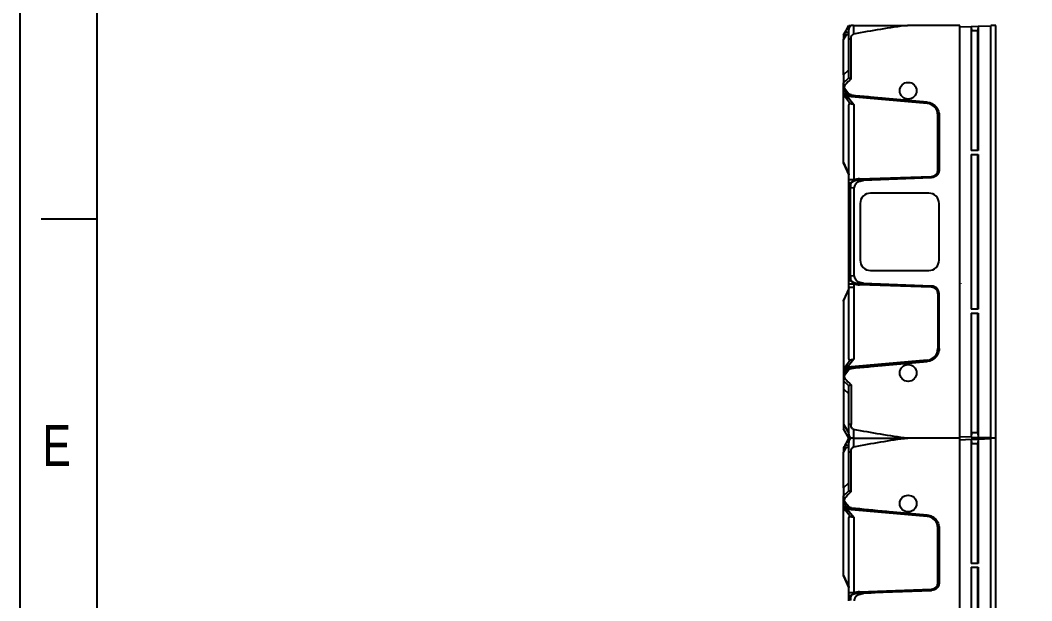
# Model space of a CAD drawing. Header units: millimetres. Extents: x 389 to 17466, y 310 to 5904.
# Drawn here: x 388.7 to 780.7, y 1043.2 to 1268.2 of the extents above; entities that cross this region are included whole.
import ezdxf
from ezdxf.lldxf.tags import DXFTag

# ---------------------------------------------------------------- set-up
doc = ezdxf.new("R2010")
doc.units = ezdxf.units.MM
doc.layers.add('1', color=7, linetype='Continuous', true_color=0xffffff)
doc.layers.add('DIM', color=4, linetype='Continuous')
doc.styles.add('CKSTANDARD', font='arial.ttf')
doc.styles.add('Roamns', font='romans.shx')
tags = doc.linetypes.add('DASHED', pattern=[25.72, 12.86, -12.86]).pattern_tags.tags
tags[6:7] = [DXFTag(74, 4), DXFTag(75, 0), DXFTag(340, '0'), DXFTag(46, 0.0), DXFTag(50, 0.0), DXFTag(44, 0.0), DXFTag(45, 0.0)]
tags[4:5] = [DXFTag(74, 4), DXFTag(75, 0), DXFTag(340, '0'), DXFTag(46, 0.0), DXFTag(50, 0.0), DXFTag(44, 0.0), DXFTag(45, 0.0)]

# ---------------------------------------------------------------- blocks, each defined once
blk = doc.blocks.new('standard template')
blk.add_line((456.3, 21062.1), (53.6, 21062.1))
blk.add_lwpolyline([(37962.6, 4700.3), (-97.5, 4700.3), (-97.5, 30879.2), (37962.6, 30879.2)], close=True)
at = {"color": 7}
blk.add_lwpolyline([(456.3, 6673.6), (456.3, 5963.9), (456.3, 5254.1), (456.3, 30225.9), (37408.8, 30225.9), (37408.8, 5254.1)], dxfattribs=at)
at = {"style": 'CKSTANDARD', "width": 0.75}
blk.add_text('E', height=294.8, dxfattribs=at).set_placement((61.9, 19285.4))
at = {"style": 'Roamns'}
for tag, p in [('PAGE_NAME', (27466, 7593.7)), ('PROJECT_NAME', (27466, 6883.9)), ('DRAWN_NAME', (27466, 6174.1)), ('VERSION', (34241, 6174.1)), ('SELECT_DATA', (27466, 5464.4)), ('PAGE_NUMBER', (34241, 5464.4))]:
    blk.add_attdef(tag, p, '', height=284.5, dxfattribs=at)
blk = doc.blocks.new('A$C138409bd')
at = {"layer": '1', "color": 155, "linetype": 'Continuous'}
for p, q in [((1.94, 0.15), (1.94, 159.85)), ((6.8, 159.68), (1.94, 159.85)), ((6.8, 159.68), (6.8, 111.5)), ((6.81, 159.68), (6.8, 159.68)), ((6.81, 159.68), (6.89, 158.01)), ((9.53, 159.59), (6.81, 159.68)), ((6.89, 111.5), (6.89, 158.01)), ((9.45, 158.01), (6.89, 158.01)), ((9.53, 159.59), (9.45, 158.01)), ((9.45, 111.5), (9.45, 158.01)), ((9.53, 159.59), (9.53, 111.5)), ((13.94, 159.43), (9.53, 159.59)), ((9.53, 159.59), (9.53, 159.59)), ((13.94, 0.57), (13.94, 159.43)), ((6.8, 111.5), (9.53, 111.5)), ((9.53, 110), (6.8, 110)), ((6.8, 110), (6.8, 50)), ((6.89, 50), (6.89, 110)), ((9.45, 100.05), (9.45, 110)), ((9.53, 110), (9.53, 50)), ((9.45, 83.83), (9.45, 100.05)), ((9.45, 59.02), (9.45, 83.83)), ((9.45, 50), (9.45, 59.02)), ((6.8, 50), (9.53, 50)), ((6.8, 48.5), (6.8, 0.34)), ((9.53, 48.5), (6.8, 48.5)), ((6.89, 2.08), (6.89, 48.5)), ((9.45, 2.08), (9.45, 48.5)), ((9.53, 48.5), (9.53, 0.44)), ((1.94, 0.15), (6.8, 0.32)), ((6.89, 2.08), (6.8, 0.34)), ((9.53, 0.42), (6.8, 0.32)), ((6.8, 0.34), (6.8, 0.32)), ((6.89, 2.08), (9.45, 2.08)), ((9.45, 2.08), (9.53, 0.44)), ((9.53, 0.42), (13.94, 0.57)), ((9.53, 0.44), (9.53, 0.42))]:
    blk.add_line(p, q, dxfattribs=at)
at = {"layer": '1'}
for p, q in [((1.94, 0.15), (1.94, 159.85)), ((6.8, 159.68), (1.94, 159.85)), ((6.8, 159.68), (6.8, 111.5)), ((6.81, 159.68), (6.8, 159.68)), ((6.81, 159.68), (6.89, 158.01)), ((9.53, 159.59), (6.81, 159.68)), ((6.89, 111.5), (6.89, 158.01)), ((9.45, 158.01), (6.89, 158.01)), ((9.53, 159.59), (9.45, 158.01)), ((9.45, 111.5), (9.45, 158.01)), ((9.53, 159.59), (9.53, 111.5)), ((13.94, 159.43), (9.53, 159.59)), ((9.53, 159.59), (9.53, 159.59)), ((13.94, 0.57), (13.94, 159.43)), ((6.8, 111.5), (9.53, 111.5)), ((9.53, 110), (6.8, 110)), ((6.8, 110), (6.8, 50)), ((6.89, 50), (6.89, 110)), ((9.45, 100.05), (9.45, 110)), ((9.53, 110), (9.53, 50)), ((9.45, 83.83), (9.45, 100.05)), ((9.45, 59.02), (9.45, 83.83)), ((9.45, 50), (9.45, 59.02)), ((6.8, 50), (9.53, 50)), ((6.8, 48.5), (6.8, 0.34)), ((9.53, 48.5), (6.8, 48.5)), ((6.89, 2.08), (6.89, 48.5)), ((9.45, 2.08), (9.45, 48.5)), ((9.53, 48.5), (9.53, 0.44)), ((1.94, 0.15), (6.8, 0.32)), ((6.89, 2.08), (6.8, 0.34)), ((9.53, 0.42), (6.8, 0.32)), ((6.8, 0.34), (6.8, 0.32)), ((6.89, 2.08), (9.45, 2.08)), ((9.45, 2.08), (9.53, 0.44)), ((9.53, 0.42), (13.94, 0.57)), ((9.53, 0.44), (9.53, 0.42))]:
    blk.add_line(p, q, dxfattribs=at)
at = {"layer": '1', "color": 155, "linetype": 'DASHED', "lineweight": 5}
for p, q in [((6.8, 111.5), (6.8, 159.68)), ((6.81, 159.68), (6.89, 158.01)), ((6.89, 158.01), (9.45, 158.01)), ((9.53, 129.58), (9.53, 159.59)), ((9.44, 132.91), (9.44, 140.09)), ((9.55, 132.45), (9.55, 139.23)), ((6.94, 134.23), (6.94, 134.24)), ((6.93, 121.53), (6.93, 126.99)), ((9.53, 116.17), (9.53, 124.57)), ((9.55, 112.21), (9.55, 121.43)), ((6.8, 50), (6.8, 110)), ((9.55, 98.76), (9.55, 109.31)), ((9.55, 64.24), (9.55, 95.86)), ((9.53, 52.14), (9.53, 59.98)), ((9.55, 50.79), (9.55, 61.34)), ((13.44, 60.04), (13.44, 59.91)), ((6.8, 0.35), (6.8, 48.5)), ((9.55, 17.25), (9.55, 3.4)), ((9.53, 0.45), (9.53, 3.08))]:
    blk.add_line(p, q, dxfattribs=at)
at = {"layer": '1', "color": 155, "linetype": 'Continuous'}
for points in [[(13.94, 115.74), (13.95, 115.74), (13.96, 115.74)], [(13.94, 115.74), (13.95, 115.74), (13.96, 115.74)], [(13.96, 44.36), (13.95, 44.36), (13.94, 44.36)], [(13.96, 44.36), (13.95, 44.36), (13.94, 44.36)]]:
    blk.add_open_spline(points, degree=2, dxfattribs=at)
at = {"layer": '1'}
for points in [[(13.94, 115.74), (13.95, 115.74), (13.96, 115.74)], [(13.94, 115.74), (13.95, 115.74), (13.96, 115.74)], [(13.96, 44.36), (13.95, 44.36), (13.94, 44.36)], [(13.96, 44.36), (13.95, 44.36), (13.94, 44.36)]]:
    blk.add_open_spline(points, degree=2, dxfattribs=at)
at = {"layer": 'DIM', "color": 82, "linetype": 'Continuous'}
for p, q in [((0, 0), (0, 160)), ((0, 160), (1.94, 160)), ((1.94, 0), (1.94, 160)), ((0, 0), (1.94, 0))]:
    blk.add_line(p, q, dxfattribs=at)

msp = doc.modelspace()

# ---------------------------------------------------------------- linework, layer by layer
at = {"color": 7, "linetype": 'Continuous', "true_color": 0xffffff}
for p, q in [((707.8162, 1262.5185), (708.3871, 1263.5283)), ((708.8162, 1262.5359), (707.8162, 1262.5185)), ((707.8162, 1262.5185), (707.8162, 1260.6327)), ((708.3871, 1263.5283), (708.738, 1264.1489)), ((708.3871, 1263.5283), (709.8165, 1263.5533)), ((708.738, 1264.1489), (709.8727, 1266.1558)), ((709.8162, 1262.5534), (708.8162, 1262.5359)), ((708.8162, 1262.5359), (708.8162, 1262.4013)), ((709.8727, 1266.1558), (710.6093, 1266.1558)), ((710.6093, 1266.1558), (710.5567, 1266.0627)), ((711.6828, 1266.1558), (732.5617, 1266.1558)), ((752.8162, 1266.1558), (732.5617, 1266.1558)), ((752.8162, 1106.1558), (752.8162, 1266.1558)), ((707.8162, 1260.6327), (708.8162, 1262.4013)), ((707.8162, 1246.9467), (707.8162, 1260.6327)), ((709.8162, 1245.8424), (709.8162, 1260.8016)), ((710.681, 1260.8016), (709.8162, 1260.8016)), ((710.681, 1245.4723), (710.681, 1260.8016)), ((707.8162, 1246.9467), (709.8162, 1248.9467)), ((707.8162, 1246.9467), (707.8162, 1243.8424)), ((707.8162, 1243.8424), (709.8162, 1245.8424)), ((707.8162, 1243.5648), (707.8162, 1243.8424)), ((707.8162, 1241.2956), (707.8162, 1243.5648)), ((707.8162, 1241.022), (707.8162, 1241.2956)), ((707.8162, 1213.005), (707.8162, 1241.022)), ((709.0235, 1239.4997), (707.8162, 1241.022)), ((708.3436, 1239.5592), (709.0235, 1239.4997)), ((709.6434, 1239.0582), (708.9635, 1239.1176)), ((710.8572, 1238.952), (709.6434, 1239.0582)), ((740.2519, 1236.3803), (710.8572, 1238.952)), ((710.4022, 1235.8087), (708.6179, 1238.034)), ((709.2901, 1238.5887), (711.7464, 1235.5253)), ((740.2258, 1235.8822), (709.2901, 1238.5887)), ((709.8162, 1206.2511), (709.8162, 1235.4374)), ((711.7464, 1235.5253), (711.7464, 1206.2511)), ((744.3336, 1210.1563), (744.3336, 1231.3993)), ((744.8162, 1231.3993), (744.3336, 1231.3993)), ((744.8162, 1210.1563), (744.8162, 1231.3993)), ((744.8162, 1231.3993), (744.8176, 1231.3993)), ((744.8176, 1231.3993), (744.8176, 1210.1563)), ((707.8162, 1212.677), (707.8162, 1213.005)), ((707.8162, 1213.005), (709.8162, 1208.3948)), ((707.8162, 1212.677), (709.8162, 1208.0668)), ((713.9769, 1206.682), (741.9209, 1207.6578)), ((744.8162, 1210.1563), (744.3336, 1210.1563)), ((744.8162, 1210.1563), (744.8176, 1210.1563)), ((711.7464, 1206.2511), (709.8162, 1206.2511)), ((709.8162, 1203.1297), (709.8162, 1203.8509)), ((713.9769, 1206.1823), (715.472, 1206.2345)), ((715.472, 1206.2345), (741.9209, 1207.1581)), ((709.8162, 1169.1818), (709.8162, 1203.1297)), ((710.4019, 1203.1297), (709.8162, 1203.1297)), ((711.9162, 1203.1826), (710.4019, 1203.1297)), ((710.4019, 1203.1297), (710.4019, 1169.1818)), ((711.9162, 1169.1289), (711.9162, 1203.1826)), ((740.8162, 1201.1558), (718.2162, 1201.1558)), ((714.2162, 1197.1558), (714.2162, 1175.1558)), ((744.8162, 1175.1558), (744.8162, 1197.1558)), ((709.8162, 1168.4606), (709.8162, 1169.1818)), ((710.4019, 1169.1818), (709.8162, 1169.1818)), ((710.4019, 1169.1818), (711.9162, 1169.1289)), ((718.2162, 1171.1558), (740.8162, 1171.1558)), ((709.8162, 1164.708), (709.8162, 1166.0604)), ((709.8162, 1166.0604), (711.7464, 1166.0604)), ((709.8162, 1136.8741), (709.8162, 1164.708)), ((709.8162, 1164.708), (711.7464, 1164.708)), ((711.7464, 1166.0604), (711.7464, 1164.708)), ((711.7464, 1164.708), (711.7464, 1136.7862)), ((715.472, 1166.077), (713.9769, 1166.1292)), ((741.9209, 1164.6537), (713.9769, 1165.6295)), ((741.9209, 1165.1534), (715.472, 1166.077)), ((709.8162, 1164.2447), (707.8162, 1159.6345)), ((707.8162, 1159.3065), (709.8162, 1163.9167)), ((744.3336, 1162.1552), (744.3336, 1140.9122)), ((744.8162, 1162.1552), (744.3336, 1162.1552)), ((744.8162, 1140.9122), (744.8162, 1162.1552)), ((744.8162, 1162.1552), (744.8176, 1162.1552)), ((744.8176, 1140.9122), (744.8176, 1162.1552)), ((707.8162, 1159.3065), (707.8162, 1159.6345)), ((707.8162, 1159.3065), (707.8162, 1131.2895)), ((744.3336, 1140.9122), (744.8162, 1140.9122)), ((744.8162, 1140.9122), (744.8176, 1140.9122)), ((708.6179, 1134.2775), (710.4022, 1136.5028)), ((708.9635, 1133.1939), (709.6434, 1133.2533)), ((711.7464, 1136.7862), (709.2901, 1133.7228)), ((740.2258, 1136.4293), (709.2901, 1133.7228)), ((709.6434, 1133.2533), (710.8572, 1133.3595)), ((710.8572, 1133.3595), (740.2519, 1135.9312)), ((707.8162, 1131.2895), (709.0235, 1132.8118)), ((707.8162, 1131.2895), (707.8162, 1131.0159)), ((707.8162, 1131.0159), (707.8162, 1128.7467)), ((709.0235, 1132.8118), (708.3436, 1132.7523)), ((707.8162, 1128.7467), (707.8162, 1128.4691)), ((707.8162, 1128.4691), (707.8162, 1125.3648)), ((709.8162, 1126.4691), (707.8162, 1128.4691)), ((707.8162, 1125.3648), (707.8162, 1111.6788)), ((707.8162, 1125.3648), (709.8162, 1123.3648)), ((709.8162, 1111.5458), (709.8162, 1126.4691)), ((710.681, 1126.8392), (710.681, 1111.5458)), ((707.8162, 1111.6788), (707.8162, 1109.793)), ((707.8162, 1111.6788), (709.8162, 1108.1416)), ((709.8162, 1106.2558), (707.8162, 1109.793)), ((710.681, 1111.5458), (709.8162, 1111.5458)), ((708.738, 1104.1489), (709.8727, 1106.1558)), ((709.8162, 1106.2558), (709.8162, 1107.8024)), ((709.8727, 1106.1558), (709.8162, 1106.2558)), ((709.8727, 1106.1558), (710.681, 1106.1558)), ((709.8727, 1106.1558), (710.6093, 1106.1558)), ((710.6093, 1106.1558), (710.5567, 1106.0627)), ((711.6825, 1106.1558), (732.6306, 1106.1558)), ((711.6828, 1106.1558), (732.5617, 1106.1558)), ((752.8162, 1106.1558), (732.5617, 1106.1558)), ((752.8162, 1106.1558), (732.6306, 1106.1558)), ((752.8162, 946.1558), (752.8162, 1106.1558)), ((707.8162, 1102.5185), (708.3871, 1103.5283)), ((708.8162, 1102.5359), (707.8162, 1102.5185)), ((707.8162, 1102.5185), (707.8162, 1100.6327)), ((707.8162, 1100.6327), (708.8162, 1102.4013)), ((708.3871, 1103.5283), (708.738, 1104.1489)), ((708.3871, 1103.5283), (709.8165, 1103.5533)), ((709.8162, 1102.5534), (708.8162, 1102.5359)), ((708.8162, 1102.5359), (708.8162, 1102.4013)), ((707.8162, 1086.9467), (707.8162, 1100.6327)), ((709.8162, 1085.8424), (709.8162, 1100.8016)), ((710.681, 1100.8016), (709.8162, 1100.8016)), ((710.681, 1085.4723), (710.681, 1100.8016)), ((707.8162, 1086.9467), (709.8162, 1088.9467)), ((707.8162, 1086.9467), (707.8162, 1083.8424)), ((707.8162, 1083.8424), (709.8162, 1085.8424)), ((707.8162, 1083.5648), (707.8162, 1083.8424)), ((707.8162, 1081.2956), (707.8162, 1083.5648)), ((707.8162, 1081.022), (707.8162, 1081.2956)), ((707.8162, 1053.005), (707.8162, 1081.022)), ((709.0235, 1079.4997), (707.8162, 1081.022)), ((708.3436, 1079.5592), (709.0235, 1079.4997)), ((709.6434, 1079.0582), (708.9635, 1079.1176)), ((709.2901, 1078.5887), (711.7464, 1075.5253)), ((740.2258, 1075.8822), (709.2901, 1078.5887)), ((710.8572, 1078.952), (709.6434, 1079.0582)), ((740.2519, 1076.3803), (710.8572, 1078.952)), ((710.4022, 1075.8087), (708.6179, 1078.034)), ((709.8162, 1046.2511), (709.8162, 1075.4374)), ((711.7464, 1075.5253), (711.7464, 1046.2511)), ((744.3336, 1050.1563), (744.3336, 1071.3993)), ((744.8162, 1071.3993), (744.3336, 1071.3993)), ((744.8162, 1050.1563), (744.8162, 1071.3993)), ((744.8162, 1071.3993), (744.8176, 1071.3993)), ((744.8176, 1071.3993), (744.8176, 1050.1563)), ((707.8162, 1052.677), (707.8162, 1053.005)), ((707.8162, 1053.005), (709.8162, 1048.3948)), ((707.8162, 1052.677), (709.8162, 1048.0668)), ((713.9769, 1046.682), (741.9209, 1047.6578)), ((715.472, 1046.2345), (741.9209, 1047.1581)), ((744.8162, 1050.1563), (744.3336, 1050.1563)), ((744.8162, 1050.1563), (744.8176, 1050.1563)), ((711.7464, 1046.2511), (709.8162, 1046.2511)), ((709.8162, 1043.1297), (709.8162, 1043.8509)), ((713.9769, 1046.1823), (715.472, 1046.2345))]:
    msp.add_line(p, q, dxfattribs=at)
for centre in [(732.8162, 1240.8412), (732.8162, 1131.4703), (732.8162, 1080.8412)]:
    msp.add_circle(centre, 3.25, dxfattribs=at)
for centre, radius, start, end in [((711.8162, 1264.5091), 2, 124.580163, 180), ((709.0991, 1242.2969), 1.063, 136.127055, 217.42531), ((739.8336, 1231.3993), 4.5, 0, 85), ((741.8336, 1210.1563), 2.5, 272, 0), ((718.2162, 1197.1558), 4, 90, 180), ((740.8162, 1197.1558), 4, 0, 90), ((718.2162, 1175.1558), 4, 180, 270), ((740.8162, 1175.1558), 4, 270, 0), ((741.8336, 1162.1552), 2.5, 0, 88), ((739.8336, 1140.9122), 4.5, 275, 0), ((709.0991, 1130.0146), 1.063, 142.57469, 223.872945), ((711.8162, 1107.8024), 2, 180, 235.419837), ((711.8162, 1104.5091), 2, 124.580163, 180), ((709.0991, 1082.2969), 1.063, 136.127055, 217.42531), ((739.8336, 1071.3993), 4.5, 0, 85), ((741.8336, 1050.1563), 2.5, 272, 0)]:
    msp.add_arc(centre, radius, start, end, dxfattribs=at)
for centre, major_axis, ratio, start_param, end_param in [((709.5999, 1263.6415), (0.7287, 1.3301), 0.65927656, 0.34659127, 1.55043893), ((709.0991, 1242.2969), (1.4142, -1.4142), 0.01234165, 3.5883613, 4.152117), ((806.1536, 1339.3514), (-114.5887, -114.5887), 0.01234165, 5.68475987, 5.72291332), ((711.8162, 1245.014), (2, -0.8284), 0.00617106, 3.14414879, 4.11140741), ((709.6451, 1237.9396), (1.5824, -1.5434), 0.31531687, 2.77369217, 4.3414468), ((709.0991, 1242.2969), (1.567, 1.2427), 0.01084528, 2.13109597, 2.52129239), ((806.1536, 1119.9135), (114.5867, -144.4911), 0.01084528, 3.70189229, 3.7267732), ((709.0507, 1240.1138), (-0.0872, -0.9962), 0.83137118, 5.37377127, 6.28318531), ((710.3522, 1238.4942), (1.7434, -0.5669), 0.15798453, 2.54191393, 4.10966856), ((710.9631, 1239.9465), (2.155, 0.5014), 0.00443093, 2.15807313, 2.68968547), ((709.7306, 1240.0544), (-0.0872, -0.9962), 0.83137118, 5.37377127, 6.28318531), ((710.9443, 1239.9482), (-0.0872, -0.9962), 0.01738601, 5.55992599, 6.28318531), ((748.8549, 1236.6314), (-57.2986, 5.013), 0.01738601, 0.84753701, 1.42157688), ((709.325, 1238.5887), (0.7802, 0.6256), 0.02183978, 1.59802748, 2.6875015), ((711.8162, 1232.8879), (1.8463, -2.9615), 0.25965506, 2.75066804, 3.53624528), ((740.2084, 1235.8822), (0.0436, 0.4981), 0.03476685, 4.71543068, 6.28318531), ((740.3391, 1237.3765), (-0.0872, -0.9962), 0.01738601, 6.13396586, 6.28318531), ((741.9034, 1207.6578), (-0.0174, 0.4997), 0.03487826, 3.14159265, 4.71117101), ((711.8162, 1203.8509), (2, 0), 0.83951735, 2.09086233, 3.14159265), ((711.8162, 1203.105), (0.0598, -2.9997), 0.47117881, 3.87827309, 4.69475879), ((714.086, 1203.1843), (4.7742, 0.1621), 0.62801245, 1.57232507, 2.30195552), ((714.1034, 1203.1843), (5.1275, 0.1734), 0.68220517, 1.57240881, 2.02524111), ((716.1588, 1203.2567), (4.2413, 0.1481), 0.70689131, 2.65697733, 3.11691248), ((715.5779, 1203.2364), (3.5844, 0.1217), 0.83648297, 1.57194837, 2.65812937), ((713.9594, 1206.682), (0.0174, -0.4997), 0.03487826, 0, 1.56957835), ((715.5069, 1205.2351), (-0.0349, 0.9994), 0.01744178, 0, 0.62140708), ((748.8549, 1206.3997), (57.2987, 2.0009), 0.01744178, 1.69153263, 2.19220341), ((741.9558, 1206.1587), (-0.0349, 0.9994), 0.01744178, 0, 0.12073631), ((711.8162, 1168.4606), (-2, 0), 0.83951735, 0, 1.05073033), ((711.8162, 1169.2065), (0.0598, 2.9997), 0.47117881, 1.58842652, 2.40491222), ((716.1588, 1169.0548), (4.2413, -0.1481), 0.70689131, 3.16627283, 3.62620798), ((714.086, 1169.1272), (4.7742, -0.1621), 0.62801245, 3.98122979, 4.71086024), ((714.1034, 1169.1272), (5.1275, -0.1734), 0.68220517, 4.2579442, 4.7107765), ((715.5779, 1169.0751), (3.5844, -0.1217), 0.83648297, 3.62505593, 4.71123694), ((713.9594, 1165.6295), (0.0174, 0.4997), 0.03487826, 4.71360696, 6.28318531), ((715.5069, 1167.0764), (-0.0349, -0.9994), 0.01744178, 5.66177823, 6.28318531), ((748.8549, 1165.9118), (57.2987, -2.0009), 0.01744178, 4.0909819, 4.59165267), ((741.9558, 1166.1528), (-0.0349, -0.9994), 0.01744178, 6.162449, 6.28318531), ((741.9034, 1164.6537), (0.0174, 0.4997), 0.03487826, 4.71360696, 6.28318531), ((709.6451, 1134.3719), (1.5824, 1.5434), 0.31531687, 1.94173851, 3.50949314), ((709.0507, 1132.1977), (-0.0872, 0.9962), 0.83137118, 0, 0.90941403), ((710.3522, 1133.8173), (1.7434, 0.5669), 0.15798453, 2.17351674, 3.74127137), ((709.325, 1133.7228), (0.7802, -0.6256), 0.02183978, 3.59568381, 4.68515783), ((709.7306, 1132.2571), (-0.0872, 0.9962), 0.83137118, 0, 0.90941403), ((711.8162, 1139.4236), (1.8463, 2.9615), 0.25965506, 2.74694002, 3.53251727), ((710.9443, 1132.3633), (-0.0872, 0.9962), 0.01738601, 0, 0.72325931), ((748.8549, 1135.6801), (-57.2986, -5.013), 0.01738601, 4.86160843, 5.43564829), ((740.2084, 1136.4293), (0.0436, -0.4981), 0.03476685, 0, 1.56775463), ((740.3391, 1134.935), (-0.0872, 0.9962), 0.01738601, 0, 0.14921945), ((709.0991, 1130.0146), (-1.567, 1.2427), 0.01084528, 0.62030026, 1.01049669), ((709.0991, 1130.0146), (1.4142, 1.4142), 0.01234165, 2.13106831, 2.69482401), ((806.1536, 1252.398), (114.5867, 144.4911), 0.01084528, 2.55641211, 2.58129301), ((806.1536, 1032.9601), (114.5887, -114.5887), 0.01234165, 3.70186464, 3.74001809), ((710.9631, 1132.365), (2.155, -0.5014), 0.00443093, 3.59349983, 4.12511218), ((711.8162, 1127.2975), (2, 0.8284), 0.00617106, 2.1717779, 3.13903652), ((709.5999, 1103.6415), (0.7287, 1.3301), 0.65927656, 0.34659127, 1.55043893), ((709.0991, 1082.2969), (1.4142, -1.4142), 0.01234165, 3.5883613, 4.152117), ((806.1536, 1179.3514), (-114.5887, -114.5887), 0.01234165, 5.68475987, 5.72291332), ((711.8162, 1085.014), (2, -0.8284), 0.00617106, 3.14414879, 4.11140741), ((709.6451, 1077.9396), (1.5824, -1.5434), 0.31531687, 2.77369217, 4.3414468), ((709.0991, 1082.2969), (1.567, 1.2427), 0.01084528, 2.13109597, 2.52129239), ((806.1536, 959.9135), (114.5867, -144.4911), 0.01084528, 3.70189229, 3.7267732), ((709.0507, 1080.1138), (-0.0872, -0.9962), 0.83137118, 5.37377127, 6.28318531), ((710.3522, 1078.4942), (1.7434, -0.5669), 0.15798453, 2.54191393, 4.10966856), ((709.325, 1078.5887), (0.7802, 0.6256), 0.02183978, 1.59802748, 2.6875015), ((710.9631, 1079.9465), (2.155, 0.5014), 0.00443093, 2.15807313, 2.68968547), ((709.7306, 1080.0544), (-0.0872, -0.9962), 0.83137118, 5.37377127, 6.28318531), ((710.9443, 1079.9482), (-0.0872, -0.9962), 0.01738601, 5.55992599, 6.28318531), ((748.8549, 1076.6314), (-57.2986, 5.013), 0.01738601, 0.84753701, 1.42157688), ((711.8162, 1072.8879), (1.8463, -2.9615), 0.25965506, 2.75066804, 3.53624528), ((740.2084, 1075.8822), (0.0436, 0.4981), 0.03476685, 4.71543068, 6.28318531), ((740.3391, 1077.3765), (-0.0872, -0.9962), 0.01738601, 6.13396586, 6.28318531), ((748.8549, 1046.3997), (57.2987, 2.0009), 0.01744178, 1.69153263, 2.19220341), ((741.9558, 1046.1587), (-0.0349, 0.9994), 0.01744178, 0, 0.12073631), ((741.9034, 1047.6578), (-0.0174, 0.4997), 0.03487826, 3.14159265, 4.71117101), ((711.8162, 1043.8509), (2, 0), 0.83951735, 2.09086233, 3.14159265), ((711.8162, 1043.105), (0.0598, -2.9997), 0.47117881, 3.87827309, 4.69475879), ((714.086, 1043.1843), (4.7742, 0.1621), 0.62801245, 1.57232507, 2.30195552), ((714.1034, 1043.1843), (5.1275, 0.1734), 0.68220517, 1.57240881, 2.02524111), ((716.1588, 1043.2567), (4.2413, 0.1481), 0.70689131, 2.65697733, 3.11691248), ((715.5779, 1043.2364), (3.5844, 0.1217), 0.83648297, 1.57194837, 2.65812937), ((713.9594, 1046.682), (0.0174, -0.4997), 0.03487826, 0, 1.56957835), ((715.5069, 1045.2351), (-0.0349, 0.9994), 0.01744178, 0, 0.62140708)]:
    msp.add_ellipse(centre, major_axis=major_axis, ratio=ratio, start_param=start_param, end_param=end_param, dxfattribs=at)
for points, knots in [([(709.8162, 1260.8016), (709.8162, 1261.0463), (709.8162, 1261.2869), (709.8162, 1261.7603), (709.8162, 1261.9954), (709.8162, 1262.4438), (709.8162, 1262.6565), (709.8162, 1263.0591), (709.8162, 1263.2497), (709.8162, 1263.5916), (709.8162, 1263.7451), (709.8162, 1264.0164), (709.8162, 1264.1318), (709.8162, 1264.3173), (709.8162, 1264.3888), (709.8162, 1264.4849), (709.8162, 1264.5091), (709.8162, 1264.5091)], [0, 0, 0, 0, 0.12500509, 0.12500509, 0.25001017, 0.25001017, 0.37501526, 0.37501526, 0.50002034, 0.50002034, 0.62502543, 0.62502543, 0.75003051, 0.75003051, 0.8750356, 0.8750356, 1, 1, 1, 1]), ([(711.6828, 1266.1558), (711.5846, 1266.1558), (711.4936, 1266.1558), (711.3256, 1266.1558), (711.2521, 1266.1558), (711.0542, 1266.1558), (710.9583, 1266.1558), (710.811, 1266.1558), (710.7619, 1266.1558), (710.6967, 1266.1558), (710.681, 1266.1558), (710.681, 1266.1558)], [0, 0, 0, 0, 0.12501567, 0.12501567, 0.25003133, 0.25003133, 0.50006267, 0.50006267, 0.750094, 0.750094, 1, 1, 1, 1]), ([(710.681, 1260.8016), (710.681, 1260.9988), (710.6967, 1261.1962), (710.7619, 1261.5817), (710.811, 1261.7707), (710.9583, 1262.1379), (711.0542, 1262.3113), (711.2521, 1262.5328), (711.3256, 1262.5982), (711.4936, 1262.7047), (711.5846, 1262.7434), (711.6828, 1262.7625)], [0, 0, 0, 0, 0.25, 0.25, 0.5, 0.5, 0.75, 0.75, 0.875, 0.875, 1, 1, 1, 1]), ([(711.6828, 1266.1558), (711.668, 1266.0132), (711.6567, 1265.8296), (711.6414, 1265.3804), (711.6377, 1265.1221), (711.6377, 1264.5404), (711.6415, 1264.213), (711.6566, 1263.5199), (711.6678, 1263.1522), (711.6828, 1262.7625)], [0, 0, 0, 0, 0.25, 0.25, 0.5, 0.5, 0.75, 0.75, 1, 1, 1, 1]), ([(732.5617, 1266.1558), (729.0621, 1265.7123), (725.5752, 1265.191), (718.6167, 1264.0528), (715.1455, 1263.4339), (711.6828, 1262.7625)], [0, 0, 0, 0, 0.5, 0.5, 1, 1, 1, 1]), ([(710.8675, 1239.2024), (710.663, 1239.2234), (710.4599, 1239.2647), (710.0785, 1239.4082), (709.8938, 1239.5116), (709.7672, 1239.6767)], [0, 0, 0, 0, 0.5, 0.5, 1, 1, 1, 1]), ([(711.7464, 1235.5253), (711.6205, 1235.54), (711.4916, 1235.5551), (711.2455, 1235.5878), (711.1263, 1235.6057), (710.8962, 1235.6485), (710.7855, 1235.6735), (710.5822, 1235.7326), (710.4882, 1235.767), (710.4022, 1235.8087)], [0, 0, 0, 0, 0.25, 0.25, 0.5, 0.5, 0.75, 0.75, 1, 1, 1, 1]), ([(740.2503, 1236.3916), (740.5613, 1236.3635), (740.8647, 1236.3072), (741.4572, 1236.1404), (741.7486, 1236.0287), (742.3054, 1235.7531), (742.5677, 1235.5915), (743.0605, 1235.2215), (743.2932, 1235.0107), (743.7111, 1234.5543), (743.8972, 1234.3091), (744.2236, 1233.7849), (744.3644, 1233.5036), (744.5883, 1232.9286), (744.6731, 1232.6327), (744.7881, 1232.024), (744.8176, 1231.7115), (744.8176, 1231.3993)], [0, 0, 0, 0, 0.125, 0.125, 0.25, 0.25, 0.375, 0.375, 0.5, 0.5, 0.625, 0.625, 0.75, 0.75, 0.875, 0.875, 1, 1, 1, 1]), ([(744.8176, 1210.1563), (744.8176, 1209.9623), (744.799, 1209.7715), (744.7261, 1209.396), (744.671, 1209.2095), (744.5267, 1208.8522), (744.4384, 1208.6825), (744.2299, 1208.3608), (744.1084, 1208.2077), (743.8422, 1207.9316), (743.6969, 1207.8072), (743.382, 1207.5858), (743.2126, 1207.4897), (742.6888, 1207.2552), (742.3067, 1207.1652), (741.919, 1207.1508)], [0, 0, 0, 0, 0.125, 0.125, 0.25, 0.25, 0.375, 0.375, 0.5, 0.5, 0.625, 0.625, 0.75, 0.75, 1, 1, 1, 1]), ([(709.8162, 1203.8509), (709.8162, 1203.9805), (709.8162, 1204.1349), (709.8162, 1204.4868), (709.8162, 1204.6832), (709.8162, 1205.0985), (709.8162, 1205.3228), (709.8162, 1205.7797), (709.8162, 1206.0129), (709.8162, 1206.2511)], [0, 0, 0, 0, 0.25, 0.25, 0.5, 0.5, 0.75, 0.75, 1, 1, 1, 1]), ([(711.7464, 1206.2511), (711.5981, 1206.0824), (711.4428, 1205.9215), (711.1307, 1205.6097), (710.973, 1205.4577), (710.8223, 1205.308)], [0, 0, 0, 0, 0.5, 0.5, 1, 1, 1, 1]), ([(712.357, 1204.5224), (712.443, 1204.6466), (712.5383, 1204.7623), (712.7454, 1204.9789), (712.8579, 1205.0804), (713.2111, 1205.3588), (713.4669, 1205.5111), (714.0115, 1205.7613), (714.2966, 1205.8568), (714.8736, 1205.9921), (715.1681, 1206.0331), (715.4684, 1206.0473)], [0, 0, 0, 0, 0.125, 0.125, 0.25, 0.25, 0.5, 0.5, 0.75, 0.75, 1, 1, 1, 1]), ([(709.8162, 1166.0604), (709.8162, 1166.2986), (709.8162, 1166.5318), (709.8162, 1166.9889), (709.8162, 1167.2131), (709.8162, 1167.6289), (709.8162, 1167.826), (709.8162, 1168.1767), (709.8162, 1168.331), (709.8162, 1168.4606)], [0, 0, 0, 0, 0.25, 0.25, 0.5, 0.5, 0.75, 0.75, 1, 1, 1, 1]), ([(710.8223, 1167.0035), (710.973, 1166.8537), (711.1306, 1166.7019), (711.4428, 1166.39), (711.5981, 1166.2291), (711.7464, 1166.0604)], [0, 0, 0, 0, 0.5, 0.5, 1, 1, 1, 1]), ([(715.4684, 1166.2642), (715.1682, 1166.2784), (714.8729, 1166.3194), (714.2924, 1166.4559), (714.0055, 1166.5526), (713.4654, 1166.8014), (713.2082, 1166.9545), (712.7367, 1167.3272), (712.5289, 1167.5407), (712.357, 1167.7891)], [0, 0, 0, 0, 0.25, 0.25, 0.5, 0.5, 0.75, 0.75, 1, 1, 1, 1]), ([(744.8176, 1162.1552), (744.8176, 1162.5431), (744.7415, 1162.9282), (744.5262, 1163.4603), (744.4362, 1163.6331), (744.2263, 1163.9557), (744.1071, 1164.1053), (743.8407, 1164.3812), (743.692, 1164.5082), (743.3781, 1164.7281), (743.2117, 1164.8224), (742.8598, 1164.9796), (742.6754, 1165.0414), (742.3028, 1165.1279), (742.1128, 1165.1535), (741.919, 1165.1607)], [0, 0, 0, 0, 0.25, 0.25, 0.375, 0.375, 0.5, 0.5, 0.625, 0.625, 0.75, 0.75, 0.875, 0.875, 1, 1, 1, 1]), ([(744.8176, 1140.9122), (744.8176, 1140.6), (744.7886, 1140.2928), (744.6753, 1139.6877), (744.5899, 1139.3875), (744.3648, 1138.8085), (744.227, 1138.533), (743.9021, 1138.0094), (743.7125, 1137.7589), (743.2948, 1137.3024), (743.067, 1137.0955), (742.5737, 1136.724), (742.306, 1136.5588), (741.7531, 1136.2849), (741.466, 1136.174), (740.8698, 1136.0053), (740.5612, 1135.948), (740.2503, 1135.9199)], [0, 0, 0, 0, 0.125, 0.125, 0.25, 0.25, 0.375, 0.375, 0.5, 0.5, 0.625, 0.625, 0.75, 0.75, 0.875, 0.875, 1, 1, 1, 1]), ([(710.8675, 1133.1091), (710.6632, 1133.0881), (710.4636, 1133.0479), (710.1757, 1132.94), (710.0821, 1132.8957), (709.9101, 1132.7847), (709.8302, 1132.7171), (709.7672, 1132.6348)], [0, 0, 0, 0, 0.5, 0.5, 0.75, 0.75, 1, 1, 1, 1]), ([(710.4022, 1136.5028), (710.4882, 1136.5445), (710.5822, 1136.5789), (710.7855, 1136.638), (710.8962, 1136.663), (711.1263, 1136.7058), (711.2455, 1136.7237), (711.4916, 1136.7564), (711.6205, 1136.7715), (711.7464, 1136.7862)], [0, 0, 0, 0, 0.25, 0.25, 0.5, 0.5, 0.75, 0.75, 1, 1, 1, 1]), ([(709.8162, 1107.8024), (709.8162, 1107.8024), (709.8162, 1107.8258), (709.8162, 1107.9216), (709.8162, 1107.9935), (709.8162, 1108.1803), (709.8162, 1108.2965), (709.8162, 1108.5703), (709.8162, 1108.7253), (709.8162, 1109.0706), (709.8162, 1109.2631), (709.8162, 1109.6701), (709.8162, 1109.8851), (709.8162, 1110.3384), (709.8162, 1110.5763), (709.8162, 1111.0549), (709.8162, 1111.2983), (709.8162, 1111.5458)], [0, 0, 0, 0, 0.125, 0.125, 0.25, 0.25, 0.375, 0.375, 0.5, 0.5, 0.625, 0.625, 0.75, 0.75, 0.875, 0.875, 1, 1, 1, 1]), ([(711.6825, 1109.5786), (711.4861, 1109.6169), (711.3151, 1109.7377), (711.0542, 1110.0317), (710.9571, 1110.2076), (710.8108, 1110.5744), (710.7611, 1110.7668), (710.6965, 1111.1527), (710.681, 1111.3481), (710.681, 1111.5458)], [0, 0, 0, 0, 0.25, 0.25, 0.5, 0.5, 0.75, 0.75, 1, 1, 1, 1]), ([(711.6825, 1109.5786), (711.6673, 1109.1853), (711.656, 1108.8141), (711.6407, 1108.1146), (711.6368, 1107.7843), (711.6369, 1107.1973), (711.6406, 1106.9368), (711.6561, 1106.484), (711.6675, 1106.2991), (711.6825, 1106.1558)], [0, 0, 0, 0, 0.25, 0.25, 0.5, 0.5, 0.75, 0.75, 1, 1, 1, 1]), ([(732.6306, 1106.1558), (729.1206, 1106.6026), (725.621, 1107.1286), (718.6385, 1108.277), (715.1556, 1108.9015), (711.6825, 1109.5786)], [0, 0, 0, 0, 0.5, 0.5, 1, 1, 1, 1]), ([(711.6825, 1106.1558), (711.5841, 1106.1558), (711.4929, 1106.1558), (711.3248, 1106.1558), (711.2513, 1106.1558), (711.0535, 1106.1558), (710.9578, 1106.1558), (710.8107, 1106.1558), (710.7618, 1106.1558), (710.6967, 1106.1558), (710.681, 1106.1558), (710.681, 1106.1558)], [0, 0, 0, 0, 0.1250157, 0.1250157, 0.25003141, 0.25003141, 0.50006281, 0.50006281, 0.75009422, 0.75009422, 1, 1, 1, 1]), ([(711.6828, 1106.1558), (711.5846, 1106.1558), (711.4936, 1106.1558), (711.3256, 1106.1558), (711.2521, 1106.1558), (711.0542, 1106.1558), (710.9583, 1106.1558), (710.811, 1106.1558), (710.7619, 1106.1558), (710.6967, 1106.1558), (710.681, 1106.1558), (710.681, 1106.1558)], [0, 0, 0, 0, 0.12501567, 0.12501567, 0.25003133, 0.25003133, 0.50006267, 0.50006267, 0.750094, 0.750094, 1, 1, 1, 1]), ([(711.6828, 1106.1558), (711.668, 1106.0132), (711.6567, 1105.8296), (711.6414, 1105.3804), (711.6377, 1105.1221), (711.6377, 1104.5404), (711.6415, 1104.213), (711.6566, 1103.5199), (711.6678, 1103.1522), (711.6828, 1102.7625)], [0, 0, 0, 0, 0.25, 0.25, 0.5, 0.5, 0.75, 0.75, 1, 1, 1, 1]), ([(732.5617, 1106.1558), (729.0621, 1105.7123), (725.5752, 1105.191), (718.6167, 1104.0528), (715.1455, 1103.4339), (711.6828, 1102.7625)], [0, 0, 0, 0, 0.5, 0.5, 1, 1, 1, 1]), ([(709.8162, 1100.8016), (709.8162, 1101.0463), (709.8162, 1101.2869), (709.8162, 1101.7603), (709.8162, 1101.9954), (709.8162, 1102.4438), (709.8162, 1102.6565), (709.8162, 1103.0591), (709.8162, 1103.2497), (709.8162, 1103.5916), (709.8162, 1103.7451), (709.8162, 1104.0164), (709.8162, 1104.1318), (709.8162, 1104.3173), (709.8162, 1104.3888), (709.8162, 1104.4849), (709.8162, 1104.5091), (709.8162, 1104.5091)], [0, 0, 0, 0, 0.12500509, 0.12500509, 0.25001017, 0.25001017, 0.37501526, 0.37501526, 0.50002034, 0.50002034, 0.62502543, 0.62502543, 0.75003051, 0.75003051, 0.8750356, 0.8750356, 1, 1, 1, 1]), ([(710.681, 1100.8016), (710.681, 1100.9988), (710.6967, 1101.1962), (710.7619, 1101.5817), (710.811, 1101.7707), (710.9583, 1102.1379), (711.0542, 1102.3113), (711.2521, 1102.5328), (711.3256, 1102.5982), (711.4936, 1102.7047), (711.5846, 1102.7434), (711.6828, 1102.7625)], [0, 0, 0, 0, 0.25, 0.25, 0.5, 0.5, 0.75, 0.75, 0.875, 0.875, 1, 1, 1, 1]), ([(710.8675, 1079.2024), (710.663, 1079.2234), (710.4599, 1079.2647), (710.0785, 1079.4082), (709.8938, 1079.5116), (709.7672, 1079.6767)], [0, 0, 0, 0, 0.5, 0.5, 1, 1, 1, 1]), ([(711.7464, 1075.5253), (711.6205, 1075.54), (711.4916, 1075.5551), (711.2455, 1075.5878), (711.1263, 1075.6057), (710.8962, 1075.6485), (710.7855, 1075.6735), (710.5822, 1075.7326), (710.4882, 1075.767), (710.4022, 1075.8087)], [0, 0, 0, 0, 0.25, 0.25, 0.5, 0.5, 0.75, 0.75, 1, 1, 1, 1]), ([(740.2503, 1076.3916), (740.5613, 1076.3635), (740.8647, 1076.3072), (741.4572, 1076.1404), (741.7486, 1076.0287), (742.3054, 1075.7531), (742.5677, 1075.5915), (743.0605, 1075.2215), (743.2932, 1075.0107), (743.7111, 1074.5543), (743.8972, 1074.3091), (744.2236, 1073.7849), (744.3644, 1073.5036), (744.5883, 1072.9286), (744.6731, 1072.6327), (744.7881, 1072.024), (744.8176, 1071.7115), (744.8176, 1071.3993)], [0, 0, 0, 0, 0.125, 0.125, 0.25, 0.25, 0.375, 0.375, 0.5, 0.5, 0.625, 0.625, 0.75, 0.75, 0.875, 0.875, 1, 1, 1, 1]), ([(744.8176, 1050.1563), (744.8176, 1049.9623), (744.799, 1049.7715), (744.7261, 1049.396), (744.671, 1049.2095), (744.5267, 1048.8522), (744.4384, 1048.6825), (744.2299, 1048.3608), (744.1084, 1048.2077), (743.8422, 1047.9316), (743.6969, 1047.8072), (743.382, 1047.5858), (743.2126, 1047.4897), (742.6888, 1047.2552), (742.3067, 1047.1652), (741.919, 1047.1508)], [0, 0, 0, 0, 0.125, 0.125, 0.25, 0.25, 0.375, 0.375, 0.5, 0.5, 0.625, 0.625, 0.75, 0.75, 1, 1, 1, 1]), ([(709.8162, 1043.8509), (709.8162, 1043.9805), (709.8162, 1044.1349), (709.8162, 1044.4868), (709.8162, 1044.6832), (709.8162, 1045.0985), (709.8162, 1045.3228), (709.8162, 1045.7797), (709.8162, 1046.0129), (709.8162, 1046.2511)], [0, 0, 0, 0, 0.25, 0.25, 0.5, 0.5, 0.75, 0.75, 1, 1, 1, 1]), ([(711.7464, 1046.2511), (711.5981, 1046.0824), (711.4428, 1045.9215), (711.1307, 1045.6097), (710.973, 1045.4577), (710.8223, 1045.308)], [0, 0, 0, 0, 0.5, 0.5, 1, 1, 1, 1]), ([(712.357, 1044.5224), (712.443, 1044.6466), (712.5383, 1044.7623), (712.7454, 1044.9789), (712.8579, 1045.0804), (713.2111, 1045.3588), (713.4669, 1045.5111), (714.0115, 1045.7613), (714.2966, 1045.8568), (714.8736, 1045.9921), (715.1681, 1046.0331), (715.4684, 1046.0473)], [0, 0, 0, 0, 0.125, 0.125, 0.25, 0.25, 0.5, 0.5, 0.75, 0.75, 1, 1, 1, 1])]:
    msp.add_open_spline(points, degree=3, knots=knots, dxfattribs=at)

# ---------------------------------------------------------------- block references
at = {"transparency": 33554595, "xscale": 0.05383081782026108, "yscale": 0.05383081782026108, "zscale": 0.05383081782026108}
msp.add_blockref('standard template', (393.9233, 57.2648), dxfattribs=at)
at = {"xscale": -1}
for p in [(766.7562, 1106.1555), (766.7562, 946.1555)]:
    msp.add_blockref('A$C138409bd', p, dxfattribs=at)

doc.saveas('drawing.dxf')
